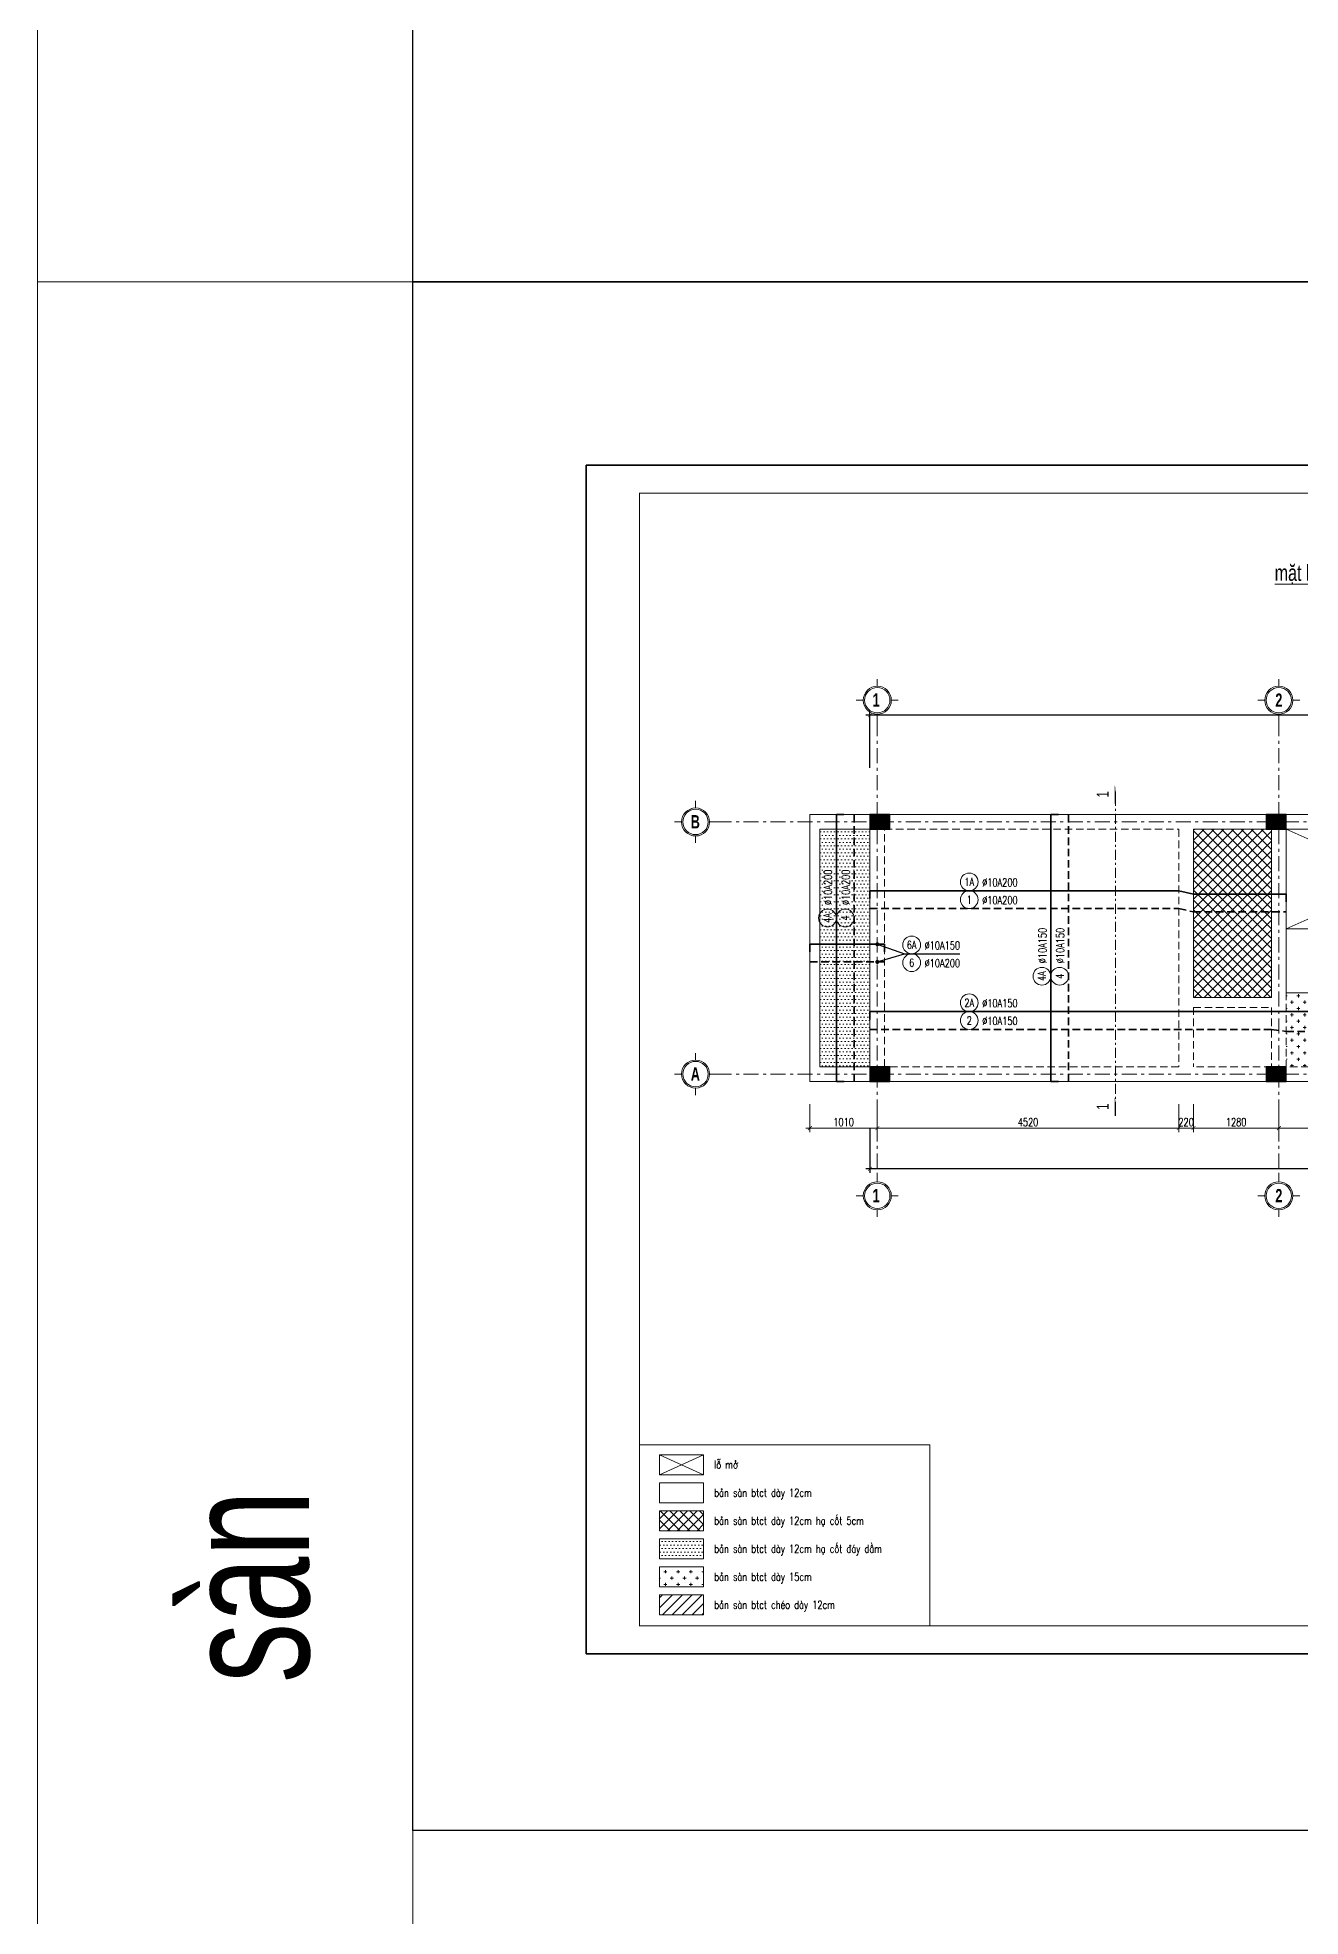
# Model space of a CAD drawing. Extents: x -2098986 to 943, y -1296280 to 73591.
# Drawn here: x -1855204 to -1836270, y -1243385 to -1215216 of the extents above; entities that cross this region are included whole.
import ezdxf
from ezdxf.enums import TextEntityAlignment as Align

# ---------------------------------------------------------------- set-up
doc = ezdxf.new("R2010")
doc.units = 0
doc.header["$LTSCALE"] = 150
doc.header["$PDMODE"] = 35
for name, pattern in [('_Tim', [9, 5, -1.5, 1, -1.5]), ('HIDDEN', [0.375, 0.25, -0.125]), ('KC.QDC A3$0$CONTINOUS', [0])]:
    doc.linetypes.add(name, pattern=pattern)
doc.layers.get('0').update_dxf_attribs({"lineweight": 18})
doc.layers.get('Defpoints').update_dxf_attribs({"lineweight": 18})
for name, color, linetype, lineweight in [('05.Text', 253, 'Continuous', 18), ('11.Khung bo', 32, 'Continuous', 50), ('12.Khung', 36, 'Continuous', 25), ('KCVN-THAY', 7, 'Continuous', 25), ('LS-DIM', 251, 'Continuous', 13), ('LS-HATCH', 147, 'Continuous', 9), ('LS-TEXT', 60, 'Continuous', 20), ('LS-THAY', 7, 'Continuous', 20), ('LS-THEP', 3, 'Continuous', 35), ('LS-TRUC', 108, '_Tim', 9)]:
    doc.layers.add(name, color=color, linetype=linetype, lineweight=lineweight)
doc.layers.add('DIM', color=1, linetype='Continuous')
doc.layers.add('HATCH', color=8, linetype='Continuous')
doc.layers.add('Tpl_Bound', color=1, linetype='Continuous', plot=False)
doc.styles.add('AVANTHB', font='')
doc.styles.add('KCVN-LEADER', font='vnromadi.shx', dxfattribs={"width": 0.7, "height": 4})
doc.styles.add('vnsimpli', font='vnsimli.shx', dxfattribs={"width": 0.75})
doc.styles.get('AVANTHB').set_extended_font_data('.VnAvantH', bold=True)
doc.dimstyles.new('D100(120)', dxfattribs={"dimtxt": 120, "dimasz": 60, "dimexe": 60, "dimexo": 0, "dimgap": 30, "dimtad": 1, "dimdec": 0, "dimdsep": 46, "dimtxsty": 'vnsimpli', "dimblk": 'ARCHTICK', "dimcen": 0, "dimdle": 60, "dimclrd": 256, "dimclre": 256, "dimclrt": 60, "dimadec": 0, "dimazin": 0, "dimtfac": 1, "dimtdec": 0, "dimtix": 1, "dimtmove": 0, "dimatfit": 3, "dimfxl": 1, "dimarcsym": 0})

# ---------------------------------------------------------------- blocks, each defined once
blk = doc.blocks.new('*U4')
at = {"layer": 'KCVN-THAY', "color": 140}
blk.add_lwpolyline([(214871.76, 86966.68), (215381.8, 86966.68), (215381.8, 86579.68), (214871.76, 86579.68)], close=True, dxfattribs=at)
blk = doc.blocks.new('100')
at = {"layer": '11.Khung bo', "const_width": 26.7}
blk.add_lwpolyline([(1860913, -945240), (1860913, -916940), (1896063, -916940), (1896063, -945240)], close=True, dxfattribs=at)
blk.add_lwpolyline([(1860913, -945240), (1860913, -916940), (1896063, -916940), (1896063, -945240)], close=True, dxfattribs=at)
blk.add_lwpolyline([(1860913, -945240), (1860913, -916940), (1896063, -916940), (1896063, -945240)], close=True, dxfattribs=at)
at = {"layer": '12.Khung'}
blk.add_lwpolyline([(1901579, -945940), (1901579, -916240), (1859580, -916240), (1859580, -945940)], close=True, dxfattribs=at)
blk.add_lwpolyline([(1901579, -945940), (1901579, -916240), (1859580, -916240), (1859580, -945940)], close=True, dxfattribs=at)
blk.add_lwpolyline([(1901579, -945940), (1901579, -916240), (1859580, -916240), (1859580, -945940)], close=True, dxfattribs=at)
blk = doc.blocks.new('DANHTRUC')
for p, q in [((980383, -947347), (980383, -947137)), ((979963, -947767), (979753, -947767)), ((980803, -947767), (981013, -947767)), ((980383, -948187), (980383, -948397))]:
    blk.add_line(p, q)
for radius in [420, 380]:
    blk.add_circle((980383, -947767), radius)
blk = doc.blocks.new('_ArchTick')
at = {"layer": 'DIM', "color": 0, "const_width": 0.15}
blk.add_lwpolyline([(-0.5, -0.5), (0.5, 0.5)], dxfattribs=at)
blk = doc.blocks.new('*D734')
at = {"layer": 'Defpoints', "color": 0, "transparency": 16777216}
for p in [(-1939457, -1050604), (-1939457, -1051394), (-1924457, -1051394)]:
    blk.add_point(p, dxfattribs=at)
at = {"layer": 'LS-DIM', "lineweight": -2, "transparency": 16777216}
for p, q in [((-1924397, -1050604), (-1939517, -1050604)), ((-1939457, -1051394), (-1939457, -1050544)), ((-1924457, -1051394), (-1924457, -1050544))]:
    blk.add_line(p, q, dxfattribs=at)
at = {"layer": 'LS-DIM', "lineweight": -2, "transparency": 16777216, "xscale": 60, "yscale": 60, "zscale": 60, "rotation": 180}
blk.add_blockref('_ArchTick', (-1939457, -1050604), dxfattribs=at)
at = {"layer": 'LS-DIM', "lineweight": -2, "transparency": 16777216, "xscale": 60, "yscale": 60, "zscale": 60}
blk.add_blockref('_ArchTick', (-1924457, -1050604), dxfattribs=at)
at = {"layer": 'LS-DIM', "color": 60, "transparency": 16777216, "insert": (-1931956, -1050514), "char_height": 120, "attachment_point": 5, "style": 'vnsimpli'}
blk.add_mtext('15000', dxfattribs=at)
blk = doc.blocks.new('*D744')
at = {"layer": 'Defpoints', "color": 0, "transparency": 16777216}
for p in [(-1939457, -1056794), (-1924457, -1056794), (-1939457, -1057404)]:
    blk.add_point(p, dxfattribs=at)
at = {"layer": 'LS-DIM', "lineweight": -2, "transparency": 16777216}
for p, q in [((-1939457, -1056794), (-1939457, -1057464)), ((-1924457, -1056794), (-1924457, -1057464)), ((-1924397, -1057404), (-1939517, -1057404))]:
    blk.add_line(p, q, dxfattribs=at)
at = {"layer": 'LS-DIM', "lineweight": -2, "transparency": 16777216, "xscale": 60, "yscale": 60, "zscale": 60, "rotation": 180}
blk.add_blockref('_ArchTick', (-1939457, -1057404), dxfattribs=at)
at = {"layer": 'LS-DIM', "lineweight": -2, "transparency": 16777216, "xscale": 60, "yscale": 60, "zscale": 60}
blk.add_blockref('_ArchTick', (-1924457, -1057404), dxfattribs=at)
at = {"layer": 'LS-DIM', "color": 60, "transparency": 16777216, "insert": (-1931956, -1057314), "char_height": 120, "attachment_point": 5, "style": 'vnsimpli'}
blk.add_mtext('15000', dxfattribs=at)
blk = doc.blocks.new('*D1243')
at = {"layer": 'Defpoints', "color": 0, "transparency": 16777216}
for p in [(-2060161, -1056088), (-2059151, -1056088), (-2059151, -1056447)]:
    blk.add_point(p, dxfattribs=at)
at = {"layer": 'LS-DIM', "linetype": 'KC.QDC A3$0$CONTINOUS', "lineweight": -2, "transparency": 16777216}
blk.add_line((-2060161, -1056088), (-2060161, -1056507), dxfattribs=at)
at = {"layer": 'LS-DIM', "lineweight": -2, "transparency": 16777216}
blk.add_line((-2059151, -1056088), (-2059151, -1056507), dxfattribs=at)
at = {"layer": 'LS-DIM', "linetype": 'Continuous', "lineweight": -2, "transparency": 16777216}
blk.add_line((-2060221, -1056447), (-2059091, -1056447), dxfattribs=at)
at = {"layer": 'LS-DIM', "lineweight": -2, "transparency": 16777216, "xscale": 60, "yscale": 60, "zscale": 60, "rotation": 180}
blk.add_blockref('_ArchTick', (-2060161, -1056447), dxfattribs=at)
at = {"layer": 'LS-DIM', "lineweight": -2, "transparency": 16777216, "xscale": 60, "yscale": 60, "zscale": 60}
blk.add_blockref('_ArchTick', (-2059151, -1056447), dxfattribs=at)
at = {"layer": 'LS-DIM', "color": 60, "transparency": 16777216, "insert": (-2059656, -1056357), "char_height": 120, "attachment_point": 5, "style": 'vnsimpli'}
blk.add_mtext('1010', dxfattribs=at)
blk = doc.blocks.new('*D1244')
at = {"layer": 'Defpoints', "color": 0, "transparency": 16777216}
for p in [(-2059151, -1056088), (-2054631, -1056088), (-2054631, -1056447)]:
    blk.add_point(p, dxfattribs=at)
at = {"layer": 'LS-DIM', "linetype": 'KC.QDC A3$0$CONTINOUS', "lineweight": -2, "transparency": 16777216}
blk.add_line((-2059151, -1056088), (-2059151, -1056507), dxfattribs=at)
at = {"layer": 'LS-DIM', "lineweight": -2, "transparency": 16777216}
blk.add_line((-2054631, -1056088), (-2054631, -1056507), dxfattribs=at)
at = {"layer": 'LS-DIM', "linetype": 'Continuous', "lineweight": -2, "transparency": 16777216}
blk.add_line((-2059211, -1056447), (-2054571, -1056447), dxfattribs=at)
at = {"layer": 'LS-DIM', "lineweight": -2, "transparency": 16777216, "xscale": 60, "yscale": 60, "zscale": 60, "rotation": 180}
blk.add_blockref('_ArchTick', (-2059151, -1056447), dxfattribs=at)
at = {"layer": 'LS-DIM', "lineweight": -2, "transparency": 16777216, "xscale": 60, "yscale": 60, "zscale": 60}
blk.add_blockref('_ArchTick', (-2054631, -1056447), dxfattribs=at)
at = {"layer": 'LS-DIM', "color": 60, "transparency": 16777216, "insert": (-2056891, -1056357), "char_height": 120, "attachment_point": 5, "style": 'vnsimpli'}
blk.add_mtext('4520', dxfattribs=at)
blk = doc.blocks.new('*D1245')
at = {"layer": 'Defpoints', "color": 0, "transparency": 16777216}
for p in [(-2054631, -1056088), (-2054411, -1056088), (-2054411, -1056447)]:
    blk.add_point(p, dxfattribs=at)
at = {"layer": 'LS-DIM', "linetype": 'KC.QDC A3$0$CONTINOUS', "lineweight": -2, "transparency": 16777216}
blk.add_line((-2054631, -1056088), (-2054631, -1056507), dxfattribs=at)
at = {"layer": 'LS-DIM', "lineweight": -2, "transparency": 16777216}
blk.add_line((-2054411, -1056088), (-2054411, -1056507), dxfattribs=at)
at = {"layer": 'LS-DIM', "linetype": 'Continuous', "lineweight": -2, "transparency": 16777216}
for p, q in [((-2054631, -1056447), (-2054691, -1056447)), ((-2054631, -1056447), (-2054411, -1056447)), ((-2054411, -1056447), (-2054351, -1056447))]:
    blk.add_line(p, q, dxfattribs=at)
at = {"layer": 'LS-DIM', "lineweight": -2, "transparency": 16777216, "xscale": 60, "yscale": 60, "zscale": 60}
blk.add_blockref('_ArchTick', (-2054631, -1056447), dxfattribs=at)
at = {"layer": 'LS-DIM', "lineweight": -2, "transparency": 16777216, "xscale": 60, "yscale": 60, "zscale": 60, "rotation": 180}
blk.add_blockref('_ArchTick', (-2054411, -1056447), dxfattribs=at)
at = {"layer": 'LS-DIM', "color": 60, "transparency": 16777216, "insert": (-2054521, -1056357), "char_height": 120, "attachment_point": 5, "style": 'vnsimpli'}
blk.add_mtext('220', dxfattribs=at)
blk = doc.blocks.new('*D1246')
at = {"layer": 'Defpoints', "color": 0, "transparency": 16777216}
for p in [(-2054411, -1056088), (-2053131, -1056088), (-2053131, -1056447)]:
    blk.add_point(p, dxfattribs=at)
at = {"layer": 'LS-DIM', "linetype": 'KC.QDC A3$0$CONTINOUS', "lineweight": -2, "transparency": 16777216}
blk.add_line((-2054411, -1056088), (-2054411, -1056507), dxfattribs=at)
at = {"layer": 'LS-DIM', "lineweight": -2, "transparency": 16777216}
blk.add_line((-2053131, -1056088), (-2053131, -1056507), dxfattribs=at)
at = {"layer": 'LS-DIM', "linetype": 'Continuous', "lineweight": -2, "transparency": 16777216}
blk.add_line((-2054471, -1056447), (-2053071, -1056447), dxfattribs=at)
at = {"layer": 'LS-DIM', "lineweight": -2, "transparency": 16777216, "xscale": 60, "yscale": 60, "zscale": 60, "rotation": 180}
blk.add_blockref('_ArchTick', (-2054411, -1056447), dxfattribs=at)
at = {"layer": 'LS-DIM', "lineweight": -2, "transparency": 16777216, "xscale": 60, "yscale": 60, "zscale": 60}
blk.add_blockref('_ArchTick', (-2053131, -1056447), dxfattribs=at)
at = {"layer": 'LS-DIM', "color": 60, "transparency": 16777216, "insert": (-2053771, -1056357), "char_height": 120, "attachment_point": 5, "style": 'vnsimpli'}
blk.add_mtext('1280', dxfattribs=at)
blk = doc.blocks.new('*D1247')
at = {"layer": 'Defpoints', "color": 0, "transparency": 16777216}
for p in [(-2053131, -1056088), (-2051841, -1056088), (-2051841, -1056447)]:
    blk.add_point(p, dxfattribs=at)
at = {"layer": 'LS-DIM', "linetype": 'KC.QDC A3$0$CONTINOUS', "lineweight": -2, "transparency": 16777216}
blk.add_line((-2053131, -1056088), (-2053131, -1056507), dxfattribs=at)
at = {"layer": 'LS-DIM', "lineweight": -2, "transparency": 16777216}
blk.add_line((-2051841, -1056088), (-2051841, -1056507), dxfattribs=at)
at = {"layer": 'LS-DIM', "linetype": 'Continuous', "lineweight": -2, "transparency": 16777216}
blk.add_line((-2053191, -1056447), (-2051781, -1056447), dxfattribs=at)
at = {"layer": 'LS-DIM', "lineweight": -2, "transparency": 16777216, "xscale": 60, "yscale": 60, "zscale": 60, "rotation": 180}
blk.add_blockref('_ArchTick', (-2053131, -1056447), dxfattribs=at)
at = {"layer": 'LS-DIM', "lineweight": -2, "transparency": 16777216, "xscale": 60, "yscale": 60, "zscale": 60}
blk.add_blockref('_ArchTick', (-2051841, -1056447), dxfattribs=at)
at = {"layer": 'LS-DIM', "color": 60, "transparency": 16777216, "insert": (-2052486, -1056357), "char_height": 120, "attachment_point": 5, "style": 'vnsimpli'}
blk.add_mtext('1290', dxfattribs=at)
blk = doc.blocks.new('DOT')
at = {"color": 0, "linetype": 'ByBlock'}
blk.add_line((-0.5, 0), (-1, 0), dxfattribs=at)
at = {"color": 0, "linetype": 'ByBlock', "const_width": 0.5}
blk.add_lwpolyline([(-0.25, 0, 1), (0.25, 0, 1)], format="xyb", close=True, dxfattribs=at)
blk = doc.blocks.new('qqqe213123213')
at = {"layer": 'HATCH'}
h = blk.add_hatch(color=256, dxfattribs=at)
h.dxf.hatch_style = 1
h.paths.add_polyline_path([(-1939457, -1052314), (-1939157, -1052314), (-1939157, -1052094), (-1939457, -1052094)])
h = blk.add_hatch(color=256, dxfattribs=at)
h.dxf.hatch_style = 1
h.paths.add_polyline_path([(-1933517, -1052314), (-1933217, -1052314), (-1933217, -1052094), (-1933517, -1052094)])
h = blk.add_hatch(color=256, dxfattribs=at)
h.dxf.hatch_style = 1
h.paths.add_polyline_path([(-1939457, -1056094), (-1939157, -1056094), (-1939157, -1055874), (-1939457, -1055874)])
h = blk.add_hatch(color=256, dxfattribs=at)
h.dxf.hatch_style = 1
h.paths.add_polyline_path([(-1933517, -1056094), (-1933217, -1056094), (-1933217, -1055874), (-1933517, -1055874)])
at = {"layer": 'DIM'}
for p, q in [((-1939457, -1052094), (-1939157, -1052314)), ((-1939457, -1052314), (-1939157, -1052094)), ((-1933517, -1052094), (-1933217, -1052314)), ((-1933517, -1052314), (-1933217, -1052094)), ((-1939457, -1055874), (-1939157, -1056094)), ((-1939457, -1056094), (-1939157, -1055874)), ((-1933517, -1055874), (-1933217, -1056094)), ((-1933517, -1056094), (-1933217, -1055874))]:
    blk.add_line(p, q, dxfattribs=at)
for points in [[(-1939457, -1052314), (-1939157, -1052314), (-1939157, -1052094), (-1939457, -1052094)], [(-1933517, -1052314), (-1933217, -1052314), (-1933217, -1052094), (-1933517, -1052094)], [(-1939457, -1056094), (-1939157, -1056094), (-1939157, -1055874), (-1939457, -1055874)], [(-1933517, -1056094), (-1933217, -1056094), (-1933217, -1055874), (-1933517, -1055874)]]:
    blk.add_lwpolyline(points, close=True, dxfattribs=at)
at = {"layer": 'LS-TRUC', "ltscale": 0.3}
for p, q in [((-1939347, -1050694), (-1939347, -1057494)), ((-1933327, -1050694), (-1933327, -1057494)), ((-1941757, -1052204), (-1923057, -1052204)), ((-1941757, -1055984), (-1923057, -1055984))]:
    blk.add_line(p, q, dxfattribs=at)
at = {"layer": '05.Text', "xscale": 0.5, "yscale": 0.5, "zscale": 0.5}
for p in [(-2429538.7, -576495.7), (-2423519.7, -576495.7), (-2432263.7, -578320.7), (-2432263.7, -582100.7), (-2429538.7, -583925.7), (-2423519.7, -583925.7)]:
    blk.add_blockref('DANHTRUC', p, dxfattribs=at)
at = {"layer": '05.Text', "style": 'AVANTHB', "width": 0.7}
for s, p in [('1', (-1939417.8, -1050476.7)), ('2', (-1933378.8, -1050476.7)), ('B', (-1942142.8, -1052301.7)), ('A', (-1942142.8, -1056081.7)), ('1', (-1939417.8, -1057906.7)), ('2', (-1933378.8, -1057906.7))]:
    blk.add_text(s, height=200, dxfattribs=at).set_placement(p)
at = {"layer": 'LS-DIM'}
for base, p1, p2, picture, middle in [((-1939457, -1050604), (-1924457, -1051394), (-1939457, -1051394), '*D734', (-1931956, -1050604)), ((-1939457, -1057404), (-1924457, -1056794), (-1939457, -1056794), '*D744', (-1931956, -1057404))]:
    dim = blk.add_linear_dim(base=base, p1=p1, p2=p2, dimstyle='D100(120)', dxfattribs=at)
    dim.commit()
    dim.dimension.update_dxf_attribs({"geometry": picture, "text_midpoint": middle, "dimtype": 128})
blk = doc.blocks.new('qqwewqewqeq')
at = {"layer": 'LS-HATCH'}
h = blk.add_hatch(dxfattribs=at)
h.set_pattern_fill('DOTS', color=256, scale=33)
h.paths.add_polyline_path([(-2059260.8, -1051966.6), (-2060010.8, -1051966.6), (-2060010.8, -1055526.6), (-2059260.8, -1055526.6)])
h = blk.add_hatch(dxfattribs=at)
h.set_pattern_fill('ANSI37', color=256, scale=33)
h.paths.add_polyline_path([(-2054410.8, -1054486.6), (-2053240.8, -1054486.6), (-2053240.8, -1051966.6), (-2054410.8, -1051966.6)])
h = blk.add_hatch(dxfattribs=at)
h.set_pattern_fill('CROSS', color=256, scale=15)
h.paths.add_polyline_path([(-2051840.8, -1055526.6), (-2051840.8, -1054416.6), (-2053020.8, -1054416.6), (-2053020.8, -1055526.6)])
h.paths.add_polyline_path([(-2049660.8, -1054416.6), (-2050840.8, -1054416.6), (-2050840.8, -1055526.6), (-2049660.8, -1055526.6)])
at = {"layer": 'LS-DIM', "linetype": 'HIDDEN', "ltscale": 3}
for p, q in [((-2059040.8, -1055526.6), (-2059040.8, -1051966.6)), ((-2059040.8, -1051966.6), (-2054630.8, -1051966.6)), ((-2054630.8, -1051966.6), (-2054630.8, -1055526.6)), ((-2054410.8, -1054636.6), (-2053240.8, -1054636.6)), ((-2054410.8, -1054636.6), (-2054410.8, -1055526.6)), ((-2053240.8, -1054636.6), (-2053240.8, -1055526.6)), ((-2053020.8, -1054416.6), (-2053020.8, -1055526.6)), ((-2054630.8, -1055526.6), (-2059040.8, -1055526.6)), ((-2053240.8, -1055526.6), (-2054410.8, -1055526.6)), ((-2051840.8, -1055526.6), (-2053020.8, -1055526.6))]:
    blk.add_line(p, q, dxfattribs=at)
at = {"layer": 'LS-DIM'}
for p, q in [((-2053020.8, -1053457), (-2049660.8, -1051966.6)), ((-2049660.8, -1053457), (-2053020.8, -1051966.6))]:
    blk.add_line(p, q, dxfattribs=at)
blk.add_lwpolyline([(-2051840.8, -1053457), (-2052375.3, -1053457), (-2052375.3, -1053568), (-2052486.3, -1053346), (-2052486.3, -1053457), (-2053020.8, -1053457)], dxfattribs=at)
at = {"layer": 'LS-THAY'}
for p, q in [((-2060160.8, -1051746.6), (-2044260.8, -1051746.6)), ((-2060160.8, -1055746.6), (-2060160.8, -1051746.6)), ((-2060010.8, -1051966.6), (-2059260.8, -1051966.6)), ((-2060010.8, -1055526.6), (-2060010.8, -1051966.6)), ((-2059260.8, -1055526.6), (-2059260.8, -1051966.6)), ((-2054410.8, -1051966.6), (-2054410.8, -1054486.6)), ((-2054410.8, -1051966.6), (-2053240.8, -1051966.6)), ((-2053240.8, -1051966.6), (-2053240.8, -1054486.6)), ((-2053020.8, -1051966.6), (-2053020.8, -1054416.6)), ((-2053020.8, -1051966.6), (-2049660.8, -1051966.6)), ((-2054410.8, -1054486.6), (-2053240.8, -1054486.6)), ((-2044260.8, -1055746.6), (-2060160.8, -1055746.6)), ((-2059260.8, -1055526.6), (-2060010.8, -1055526.6))]:
    blk.add_line(p, q, dxfattribs=at)
blk.add_lwpolyline([(-2049660.8, -1054416.6), (-2053020.8, -1054416.6)], dxfattribs=at)
at = {"layer": 'DIM'}
blk.add_blockref('qqqe213123213', (-119803.8, 347.4), dxfattribs=at)
at = {"layer": 'LS-DIM'}
for base, p1, p2, override, picture, middle in [((-2059150.8, -1056446.6), (-2060160.8, -1056087.6), (-2059150.8, -1056087.6), {"dimfxl": 100, "dimarcsym": 1}, '*D1243', (-2059655.8, -1056356.6)), ((-2054630.8, -1056446.6), (-2059150.8, -1056087.6), (-2054630.8, -1056087.6), {"dimtmove": 1, "dimfxl": 100, "dimarcsym": 1}, '*D1244', (-2056890.8, -1056356.6)), ((-2054410.8, -1056446.6), (-2054630.8, -1056087.6), (-2054410.8, -1056087.6), {"dimtmove": 1, "dimfxl": 100, "dimarcsym": 1}, '*D1245', (-2054520.8, -1056356.6)), ((-2053130.8, -1056446.6), (-2054410.8, -1056087.6), (-2053130.8, -1056087.6), {"dimtmove": 1, "dimfxl": 100, "dimarcsym": 1}, '*D1246', (-2053770.8, -1056356.6)), ((-2051840.8, -1056446.6), (-2053130.8, -1056087.6), (-2051840.8, -1056087.6), {"dimtmove": 1, "dimfxl": 100, "dimarcsym": 1}, '*D1247', (-2052485.8, -1056356.6))]:
    dim = blk.add_linear_dim(base=base, p1=p1, p2=p2, dimstyle='D100(120)', override=override, dxfattribs=at)
    dim.commit()
    dim.dimension.update_dxf_attribs({"geometry": picture, "text_midpoint": middle})

msp = doc.modelspace()

# ---------------------------------------------------------------- hatches: boundary and pattern name
at = {"layer": 'LS-HATCH'}
h = msp.add_hatch(dxfattribs=at)
h.set_pattern_fill('ANSI37', color=256, scale=33)
h.set_pattern_definition([(45, (210918.78, -176655.74), (-74.087113, 74.087113), []), (135, (210918.78, -176655.74), (-74.087113, -74.087113), [])])
h.paths.add_polyline_path([(-1845218.2, -1237604.2), (-1845218.2, -1237304.2), (-1845878.2, -1237304.2), (-1845878.2, -1237604.2)])
h = msp.add_hatch(dxfattribs=at)
h.set_pattern_fill('DOTS', color=256, scale=33)
h.set_pattern_definition([(0, (210918.78, -176655.744), (26.19375, 52.3875), [0, -52.3875])])
h.paths.add_polyline_path([(-1845218.2, -1238024.4), (-1845218.2, -1237724.4), (-1845878.2, -1237724.4), (-1845878.2, -1238024.4)])
h = msp.add_hatch(dxfattribs=at)
h.set_pattern_fill('CROSS', color=256, scale=15)
h.set_pattern_definition([(0, (210918.78, -176655.74), (95.25, 95.25), [47.625, -142.875]), (90, (210942.59, -176679.56), (-95.25, 95.25), [47.625, -142.875])])
h.paths.add_polyline_path([(-1845218.2, -1238444.6), (-1845218.2, -1238144.6), (-1845878.2, -1238144.6), (-1845878.2, -1238444.6)])
h = msp.add_hatch(dxfattribs=at)
h.set_pattern_fill('ANSI31', color=256, scale=33)
h.set_pattern_definition([(45, (210918.78, -176655.74), (-74.087113, 74.087113), [])])
h.paths.add_polyline_path([(-1845218.2, -1238864.7), (-1845218.2, -1238564.7), (-1845878.2, -1238564.7), (-1845878.2, -1238864.7)])

# ---------------------------------------------------------------- linework, layer by layer
at = {"layer": 'LS-DIM'}
for p, q in [((-1845878.2, -1236463.9), (-1845218.2, -1236763.9)), ((-1845878.2, -1236763.9), (-1845218.2, -1236463.9))]:
    msp.add_line(p, q, dxfattribs=at)
at = {"layer": 'LS-TEXT', "const_width": 20.6}
for points in [[(-1839044, -1226399.8), (-1839044, -1226701.5)], [(-1839044, -1231084.1), (-1839044, -1231385.9)]]:
    msp.add_lwpolyline(points, close=True, dxfattribs=at)
at = {"layer": 'LS-THAY', "color": 140}
for points in [[(-1849579.6, -1013074.3), (-1855203.6, -1013074.3), (-1855203.2, -1296279.9), (-1849579.5, -1296279.9)], [(-1855203.4, -1180179.1), (-1290965.1, -1180178.6), (-1290965.1, -1218879.4), (-1855203.4, -1218879.4)], [(-1855203.4, -1218879.4), (-1290965, -1218878.9), (-1290965, -1257579.6), (-1855203.4, -1257579.6)]]:
    msp.add_lwpolyline(points, close=True, dxfattribs=at)
at = {"layer": 'LS-THAY'}
for points in [[(-1846178.5, -1236314.1), (-1841827.2, -1236314.1), (-1841827.2, -1239027.6), (-1846178.5, -1239027.6)], [(-1845878.2, -1236463.9), (-1845218.2, -1236463.9), (-1845218.2, -1236763.9), (-1845878.2, -1236763.9)], [(-1845878.2, -1236884), (-1845218.2, -1236884), (-1845218.2, -1237184), (-1845878.2, -1237184)], [(-1845878.2, -1237304.2), (-1845218.2, -1237304.2), (-1845218.2, -1237604.2), (-1845878.2, -1237604.2)], [(-1845878.2, -1237724.4), (-1845218.2, -1237724.4), (-1845218.2, -1238024.4), (-1845878.2, -1238024.4)], [(-1845878.2, -1238144.6), (-1845218.2, -1238144.6), (-1845218.2, -1238444.6), (-1845878.2, -1238444.6)], [(-1845878.2, -1238564.7), (-1845218.2, -1238564.7), (-1845218.2, -1238864.7), (-1845878.2, -1238864.7)]]:
    msp.add_lwpolyline(points, close=True, dxfattribs=at)
for centre in [(-1841235, -1227875.5), (-1841235, -1228141.5), (-1843360.1, -1228416), (-1843094.1, -1228416), (-1842098, -1228820), (-1842098, -1229086), (-1840145.1, -1229289), (-1839879.1, -1229289), (-1841235, -1229686.9), (-1841235, -1229952.9)]:
    msp.add_circle(centre, 133, dxfattribs=at)
at = {"layer": 'LS-THEP'}
msp.add_line((-1842723.1, -1229819.9), (-1842723.1, -1229819.9), dxfattribs=at)
msp.add_line((-1842723.1, -1229819.9), (-1842723.1, -1229819.9), dxfattribs=at)
msp.add_line((-1842723.1, -1229819.9), (-1842723.1, -1229819.9), dxfattribs=at)
msp.add_line((-1842723.1, -1229819.9), (-1842723.1, -1229819.9), dxfattribs=at)
for points in [[(-1843110.9, -1230865.9), (-1843227.1, -1230865.9), (-1843227.1, -1230865.9), (-1843227.1, -1230865.9), (-1843227.1, -1230865.9), (-1843227.1, -1230865.9), (-1843227.1, -1226865.9), (-1843114.1, -1226865.9)], [(-1839895.9, -1230865.9), (-1840012.1, -1230865.9), (-1840012.1, -1230865.9), (-1840012.1, -1230865.9), (-1840012.1, -1230865.9), (-1840012.1, -1230865.9), (-1840012.1, -1226865.9), (-1839899.1, -1226865.9)], [(-1842723.1, -1228124.6), (-1842723.1, -1228008.5), (-1842723.1, -1228008.5), (-1842723.1, -1228008.5), (-1842723.1, -1228008.5), (-1842723.1, -1228008.5), (-1838093.1, -1228008.5), (-1837873.1, -1228058.5), (-1836483.1, -1228058.5), (-1836483.1, -1228171.5)], [(-1843623.1, -1228925.6), (-1843623.1, -1228809.4), (-1843623.1, -1228809.4), (-1843623.1, -1228809.4), (-1843623.1, -1228809.4), (-1843623.1, -1228809.4), (-1842503.1, -1228809.4), (-1842503.1, -1228922.4)], [(-1842723.1, -1229936), (-1842723.1, -1229819.9), (-1835303.1, -1229819.9), (-1834303.1, -1230090.9), (-1827723.1, -1230090.9), (-1827723.1, -1230203.9)]]:
    msp.add_lwpolyline(points, dxfattribs=at)
at = {"layer": 'LS-THEP', "linetype": 'HIDDEN', "ltscale": 3}
for points in [[(-1842961.1, -1230865.9), (-1842961.1, -1230865.9), (-1842961.1, -1230865.9), (-1842961.1, -1230865.9), (-1842961.1, -1230865.9), (-1842961.1, -1226865.9)], [(-1839746.1, -1230865.9), (-1839746.1, -1230865.9), (-1839746.1, -1230865.9), (-1839746.1, -1230865.9), (-1839746.1, -1230865.9), (-1839746.1, -1226865.9)], [(-1842723.1, -1228274.5), (-1842723.1, -1228274.5), (-1842723.1, -1228274.5), (-1842723.1, -1228274.5), (-1842723.1, -1228274.5), (-1838093.1, -1228274.5), (-1837873.1, -1228324.5), (-1836483.1, -1228324.5)], [(-1843623.1, -1229075.4), (-1843623.1, -1229075.4), (-1843623.1, -1229075.4), (-1843623.1, -1229075.4), (-1843623.1, -1229075.4), (-1842503.1, -1229075.4)], [(-1842723.1, -1230085.9), (-1842723.1, -1230085.9), (-1842723.1, -1230085.9), (-1842723.1, -1230085.9), (-1842723.1, -1230085.9), (-1836703.1, -1230085.9), (-1836483.1, -1230115.9), (-1835303.1, -1230115.9), (-1834303.1, -1230386.9), (-1833123.1, -1230386.9), (-1832903.1, -1230356.9), (-1827723.1, -1230356.9)]]:
    msp.add_lwpolyline(points, dxfattribs=at)
at = {"layer": 'LS-TRUC', "ltscale": 0.2}
msp.add_line((-1839044, -1226584.3), (-1839044, -1231360.7), dxfattribs=at)
at = {"layer": 'Tpl_Bound', "color": 1}
msp.add_lwpolyline([(-1846978.5, -1239447.6), (-1846978.5, -1221627.6), (-1821778.5, -1221627.6), (-1821778.5, -1239447.6)], close=True, dxfattribs=at)

# ---------------------------------------------------------------- block references
at = {"layer": '05.Text', "xscale": 0.6000055114637588, "yscale": 0.6000055114637588, "zscale": 0.6000055114637588}
msp.add_blockref('100', (-2962736.5, -671878.5), dxfattribs=at)
at = {"layer": 'Defpoints'}
for p, xscale, yscale, zscale in [((-23336755.1, -9876846.9), 100, 100, 100), ((-14741884.9, -6436880), 60, 60, 60)]:
    msp.add_blockref('*U4', p, dxfattribs=dict(at, xscale=xscale, yscale=yscale, zscale=zscale))
at = {"layer": 'LS-DIM'}
msp.add_blockref('qqwewqewqeq', (216537.7, -175119.4), dxfattribs=at)

# ---------------------------------------------------------------- texts
at = {"layer": 'LS-TEXT', "width": 0.75}
for s, height, style, p in [('%%UmÆt b»ng thÐp sµn tÇng 2', 240, 'KCVN-LEADER', (-1835290.7, -1223361.2)), ('`10A200', 120, 'vnsimpli', (-1840775.5, -1227942.9)), ('`10A200', 120, 'vnsimpli', (-1840775.5, -1228208.9)), ('`10A150', 120, 'vnsimpli', (-1841638.5, -1228887.3)), ('`10A200', 120, 'vnsimpli', (-1841638.5, -1229153.3)), ('`10A150', 120, 'vnsimpli', (-1840775.5, -1229754.2)), ('`10A150', 120, 'vnsimpli', (-1840775.5, -1230020.2))]:
    msp.add_text(s, height=height, dxfattribs=dict(at, style=style)).set_placement(p, align=Align.CENTER)
at = {"layer": 'LS-TEXT', "style": 'KCVN-LEADER', "width": 0.7}
for p in [(-1839233.3, -1226561.4), (-1839233.3, -1231245.7)]:
    msp.add_text('1', height=180, rotation=90, dxfattribs=at).set_placement(p, align=Align.MIDDLE_CENTER)
at = {"layer": 'LS-TEXT'}
for s, height, style, width, p in [('`10A200', 120, 'vnsimpli', 0.75, (-1843292.7, -1227956.5)), ('`10A200', 120, 'vnsimpli', 0.75, (-1843026.7, -1227956.5)), ('`10A150', 120, 'vnsimpli', 0.75, (-1840077.7, -1228829.5)), ('`10A150', 120, 'vnsimpli', 0.75, (-1839811.7, -1228829.5)), ('sµn', 1913.87, 'KCVN-LEADER', 0.7, (-1851134.7, -1238438.6))]:
    msp.add_text(s, height=height, rotation=90, dxfattribs=dict(at, style=style, width=width)).set_placement(p, align=Align.CENTER)
at = {"layer": 'LS-TEXT', "style": 'vnsimpli', "width": 0.75}
for s, p in [('lç më', (-1845058.6, -1236672)), ('b¶n sµn btct dµy 12cm', (-1845058.6, -1237092.2)), ('b¶n sµn btct dµy 12cm h¹ cèt 5cm', (-1845058.6, -1237512.3)), ('b¶n sµn btct dµy 12cm h¹ cèt ®¸y dÇm', (-1845058.6, -1237932.5)), ('b¶n sµn btct dµy 15cm', (-1845058.6, -1238352.7)), ('b¶n sµn btct chÐo dµy 12cm', (-1845058.6, -1238772.9))]:
    msp.add_text(s, height=120, dxfattribs=at).set_placement(p)
for tag, p in [('1A', (-1841235, -1227875.5)), ('1', (-1841235, -1228141.5)), ('6A', (-1842098, -1228820)), ('6', (-1842098, -1229086)), ('2A', (-1841235, -1229686.9)), ('2', (-1841235, -1229952.9))]:
    msp.add_attdef(tag, text='2', height=120, dxfattribs=at).set_placement(p, align=Align.MIDDLE)
for tag, p in [('4A', (-1843360.1, -1228416)), ('4', (-1843094.1, -1228416)), ('4A', (-1840145.1, -1229289)), ('4', (-1839879.1, -1229289))]:
    msp.add_attdef(tag, text='2', height=120, rotation=90, dxfattribs=at).set_placement(p, align=Align.MIDDLE)

# ---------------------------------------------------------------- leaders
at = {"layer": 'LS-DIM'}
for points in [[(-1842613.1, -1229075.4), (-1842206, -1228953), (-1841376, -1228953)], [(-1842613.1, -1228809.4), (-1842206, -1228953)]]:
    msp.add_leader(points, dimstyle='D100(120)', override={"dimgap": 30, "dimtad": 0, "dimldrblk": 'DOT', "dimfxl": 100, "dimarcsym": 1}, dxfattribs=at)

doc.saveas('drawing.dxf')
